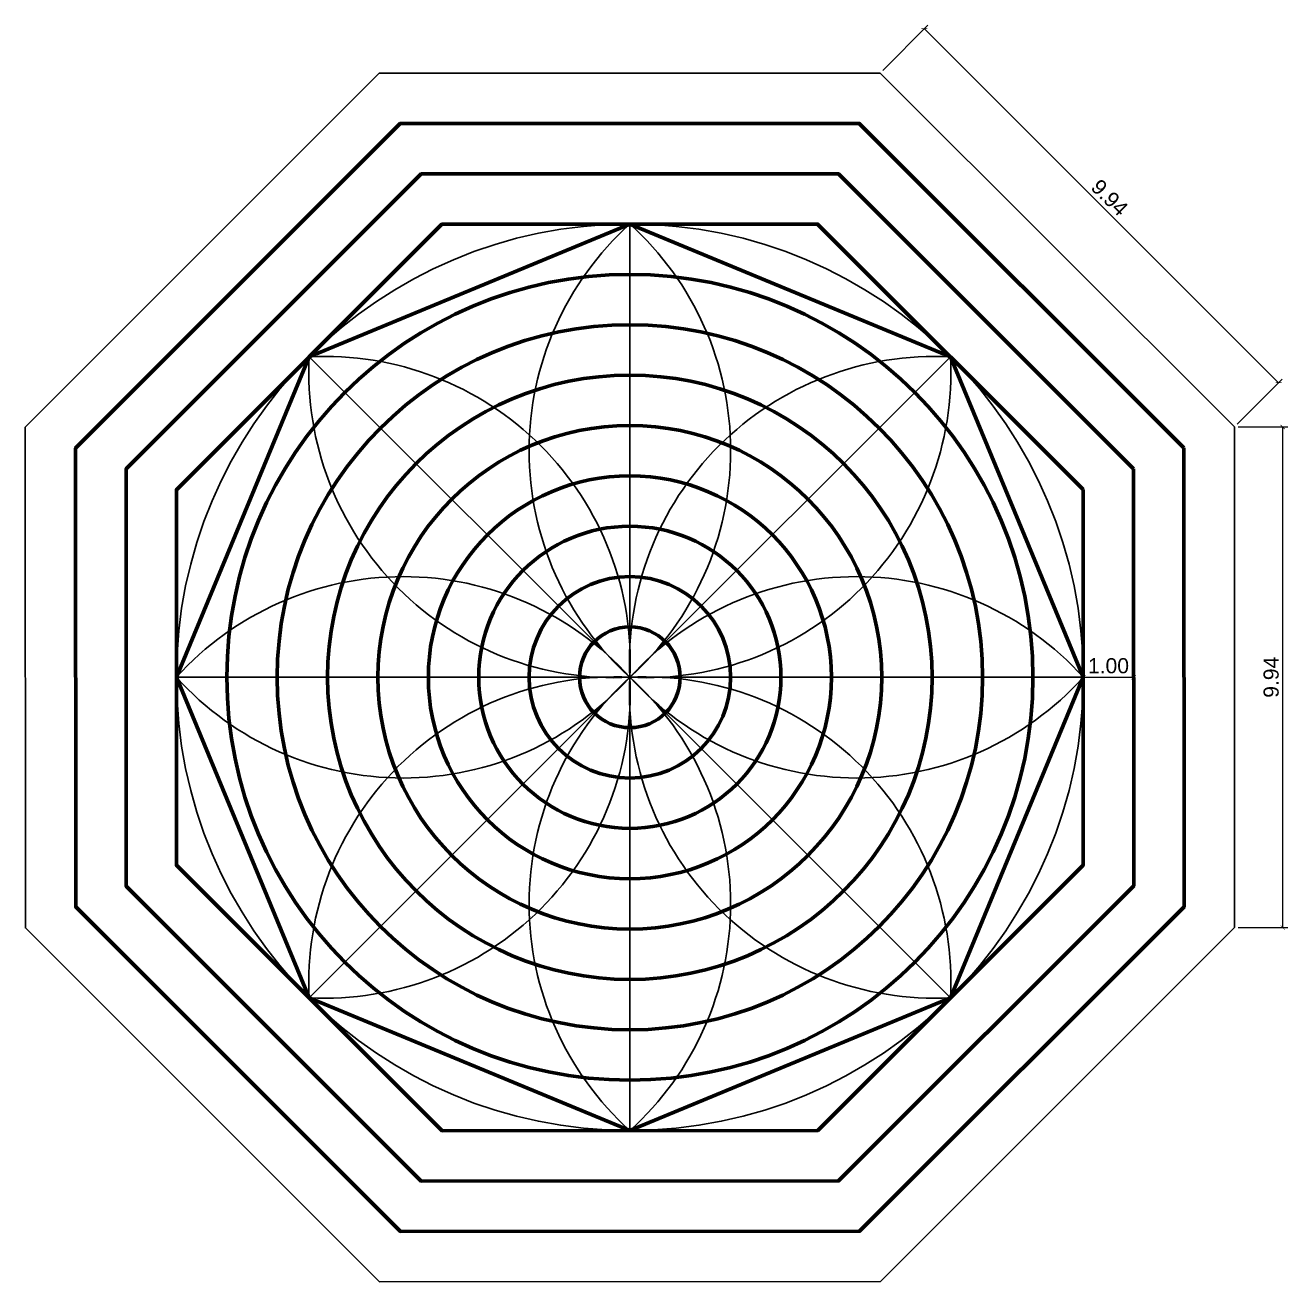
# Model space of a CAD drawing. Header units: inches. Extents: x 994 to 6777, y -637 to 5407.
# Drawn here: x 1040.18 to 1065.23, y 516.32 to 541.27 of the extents above; entities that cross this region are included whole.
import ezdxf

# ---------------------------------------------------------------- set-up
doc = ezdxf.new("R2010")
doc.units = ezdxf.units.IN
doc.header["$MEASUREMENT"] = 0
doc.linetypes.add('CENTER2', pattern=[28.575, 19.05, -3.175, 3.175, -3.175])
doc.layers.add('OBJECT 0.3', color=7, linetype='Continuous', lineweight=30)
doc.layers.add('OBJECT 0.5', color=7, linetype='Continuous', lineweight=60)
doc.styles.get("Standard").update_dxf_attribs({"font": 'arial.ttf'})
doc.dimstyles.new('ABELLA 100', dxfattribs={"dimtxt": 0.3, "dimasz": 0.085, "dimexe": 0.1, "dimexo": 0.075, "dimgap": 0.075, "dimtad": 1, "dimzin": 0, "dimdsep": 46, "dimtxsty": 'Standard', "dimblk": 'ARCHTICK', "dimcen": 0.09, "dimclrd": 7, "dimclre": 7, "dimadec": 0, "dimazin": 0, "dimtfac": 1, "dimtix": 1, "dimtofl": 0, "dimtmove": 0, "dimatfit": 3, "dimldrblk": 'OPEN30', "dimfxl": 1, "dimtolj": 1, "dimtzin": 0, "dimlwd": 0, "dimlwe": 0, "dimarcsym": 0})

# ---------------------------------------------------------------- blocks, each defined once
blk = doc.blocks.new('*U434')
blk.add_line((0, -4.5), (0, 4.5))
blk.add_lwpolyline([(0, -4.5, 0.444444), (0, 4.5, 0.444444)], format="xyb", close=True)
blk = doc.blocks.new('*U435')
at = {"layer": 'OBJECT 0.3', "color": 0, "linetype": 'ByBlock', "lineweight": -2, "transparency": 16777216}
blk.add_blockref('*U434', (37630.631, 25595.007), dxfattribs=at)
for p, rotation in [((37627.449, 25593.689), 45.00000000000001), ((37633.813, 25593.689), 315), ((37626.131, 25590.507), 90), ((37635.131, 25590.507), 270), ((37627.449, 25587.325), 135), ((37633.813, 25587.325), 225), ((37630.631, 25586.007), 180)]:
    blk.add_blockref('*U434', p, dxfattribs=dict(at, rotation=rotation))
blk = doc.blocks.new('_ArchTick')
at = {"color": 0, "linetype": 'ByBlock', "const_width": 0.15}
blk.add_lwpolyline([(-0.5, -0.5), (0.5, 0.5)], dxfattribs=at)
blk = doc.blocks.new('*D621')
at = {"layer": 'Defpoints', "color": 0, "lineweight": 100, "transparency": 16777216}
for p in [(1064.175, 533.296), (1065.135, 533.296), (1064.177, 523.355)]:
    blk.add_point(p, dxfattribs=at)
at = {"layer": 'OBJECT 0.5', "color": 7, "linetype": 'CENTER2', "lineweight": 0, "transparency": 16777216}
for p, q in [((1064.25, 533.296), (1065.235, 533.296)), ((1064.252, 523.355), (1065.235, 523.355))]:
    blk.add_line(p, q, dxfattribs=at)
at = {"layer": 'OBJECT 0.5', "color": 7, "linetype": 'Continuous', "lineweight": 0, "transparency": 16777216}
blk.add_line((1065.135, 523.355), (1065.135, 533.296), dxfattribs=at)
at = {"layer": 'OBJECT 0.5', "color": 7, "lineweight": 0, "transparency": 16777216, "xscale": 0.085, "yscale": 0.085, "zscale": 0.085}
for p, rotation in [((1065.135, 533.296), 90), ((1065.135, 523.355), 270)]:
    blk.add_blockref('_ArchTick', p, dxfattribs=dict(at, rotation=rotation))
at = {"layer": 'OBJECT 0.5', "color": 0, "transparency": 16777216, "insert": (1064.906, 528.326), "char_height": 0.3, "attachment_point": 5, "rotation": 90}
blk.add_mtext('\\A1;9.94', dxfattribs=at)
blk = doc.blocks.new('_Open30')
at = {"color": 0, "linetype": 'ByBlock', "lineweight": -2}
for p, q in [((-1, 0.27), (0, 0)), ((0, 0), (-1, -0.27)), ((0, 0), (-1, 0))]:
    blk.add_line(p, q, dxfattribs=at)
blk = doc.blocks.new('*D622')
at = {"layer": 'Defpoints', "color": 0, "lineweight": 100, "transparency": 16777216}
for p in [(1057.144, 540.324), (1065.053, 534.174), (1064.175, 533.296)]:
    blk.add_point(p, dxfattribs=at)
at = {"layer": 'OBJECT 0.5', "color": 7, "linetype": 'CENTER2', "lineweight": 0, "transparency": 16777216}
for p, q in [((1057.197, 540.377), (1058.093, 541.273)), ((1064.228, 533.349), (1065.124, 534.245))]:
    blk.add_line(p, q, dxfattribs=at)
at = {"layer": 'OBJECT 0.5', "color": 7, "linetype": 'Continuous', "lineweight": 0, "transparency": 16777216}
blk.add_line((1058.022, 541.202), (1065.053, 534.174), dxfattribs=at)
at = {"layer": 'OBJECT 0.5', "color": 7, "lineweight": 0, "transparency": 16777216, "xscale": 0.085, "yscale": 0.085, "zscale": 0.085}
for p, rotation in [((1058.022, 541.202), 135.0118711218277), ((1065.053, 534.174), 315.0118711218277)]:
    blk.add_blockref('_ArchTick', p, dxfattribs=dict(at, rotation=rotation))
at = {"layer": 'OBJECT 0.5', "color": 0, "transparency": 16777216, "insert": (1061.699, 537.85), "char_height": 0.3, "attachment_point": 5, "rotation": 315.0119}
blk.add_mtext('\\A1;9.94', dxfattribs=at)
blk = doc.blocks.new('*D623')
at = {"layer": 'Defpoints', "color": 0, "transparency": 16777216}
for p in [(1061.176, 528.329), (1062.176, 528.325), (1062.176, 528.325)]:
    blk.add_point(p, dxfattribs=at)
at = {"layer": 'OBJECT 0.5', "color": 7, "linetype": 'Continuous', "lineweight": 0, "transparency": 16777216}
blk.add_line((1061.176, 528.325), (1062.176, 528.325), dxfattribs=at)
at = {"layer": 'OBJECT 0.5', "color": 7, "linetype": 'CENTER2', "lineweight": 0, "transparency": 16777216}
for p, q in [((1061.176, 528.254), (1061.176, 528.225)), ((1062.176, 528.4), (1062.176, 528.425))]:
    blk.add_line(p, q, dxfattribs=at)
at = {"layer": 'OBJECT 0.5', "color": 7, "lineweight": 0, "transparency": 16777216, "xscale": 0.085, "yscale": 0.085, "zscale": 0.085, "rotation": 180}
blk.add_blockref('_ArchTick', (1061.176, 528.325), dxfattribs=at)
at = {"layer": 'OBJECT 0.5', "color": 7, "lineweight": 0, "transparency": 16777216, "xscale": 0.085, "yscale": 0.085, "zscale": 0.085}
blk.add_blockref('_ArchTick', (1062.176, 528.325), dxfattribs=at)
at = {"layer": 'OBJECT 0.5', "color": 0, "transparency": 16777216, "insert": (1061.676, 528.553), "char_height": 0.3, "attachment_point": 5}
blk.add_mtext('\\A1;1.00', dxfattribs=at)

msp = doc.modelspace()

# ---------------------------------------------------------------- linework, layer by layer
at = {"layer": 'OBJECT 0.3'}
msp.add_lwpolyline([(1064.17503, 533.29606), (1057.14419, 540.32399), (1047.20314, 540.32193), (1040.17522, 533.29109), (1040.17728, 523.35004), (1047.20812, 516.32212), (1057.14916, 516.32418), (1064.17709, 523.35502)], close=True, dxfattribs=at)
msp.add_circle((1052.17606, 528.32492), 9, dxfattribs=at)
at = {"layer": 'OBJECT 0.5'}
for points in [[(1063.17512, 532.88164), (1056.73019, 539.3239), (1047.61757, 539.32201), (1041.17531, 532.87708), (1041.17719, 523.76446), (1047.62212, 517.3222), (1056.73474, 517.32409), (1063.177, 523.76902)], [(1062.1752, 532.46722), (1056.31618, 538.32382), (1048.03199, 538.3221), (1042.17539, 532.46308), (1042.17711, 524.17888), (1048.03613, 518.32229), (1056.32032, 518.32401), (1062.17692, 524.18303)], [(1061.17529, 532.0528), (1055.90217, 537.32373), (1048.44641, 537.32219), (1043.17548, 532.04907), (1043.17702, 524.59331), (1048.45014, 519.32238), (1055.9059, 519.32392), (1061.17683, 524.59703)], [(1061.17606, 528.32492), (1058.54002, 534.68888), (1052.17606, 537.32492), (1045.8121, 534.68888), (1043.17606, 528.32492), (1045.8121, 521.96096), (1052.17606, 519.32492), (1058.54002, 521.96096)]]:
    msp.add_lwpolyline(points, close=True, dxfattribs=at)
for radius in [8, 7, 6, 5, 4, 3, 2, 1]:
    msp.add_circle((1052.17606, 528.32492), radius, dxfattribs=at)

# ---------------------------------------------------------------- block references
at = {"layer": 'OBJECT 0.3'}
msp.add_blockref('*U435', (-36578.45462, -25062.18194), dxfattribs=at)

# ---------------------------------------------------------------- dimensions: what is measured, and where the dimension line sits
at = {"layer": 'OBJECT 0.5', "color": 7}
dim = msp.add_aligned_dim(p1=(1057.14419, 540.32399), p2=(1064.17503, 533.29606), distance=1.24177, dimstyle='ABELLA 100', dxfattribs=at)
dim.commit()
dim.dimension.update_dxf_attribs({"geometry": '*D622', "text_midpoint": (1061.6988, 537.84965)})
dim = msp.add_linear_dim(base=(1065.13458, 533.29606), p1=(1064.17709, 523.35502), p2=(1064.17503, 533.29606), angle=90, dimstyle='ABELLA 100', dxfattribs=at)
dim.commit()
dim.dimension.update_dxf_attribs({"geometry": '*D621', "text_midpoint": (1064.9064, 528.32554)})
dim = msp.add_linear_dim(base=(1062.17606, 528.32512), p1=(1061.17606, 528.32865), p2=(1062.17606, 528.32512), dimstyle='ABELLA 100', dxfattribs=at)
dim.commit()
dim.dimension.update_dxf_attribs({"geometry": '*D623', "text_midpoint": (1061.67606, 528.5533)})

doc.saveas('drawing.dxf')
